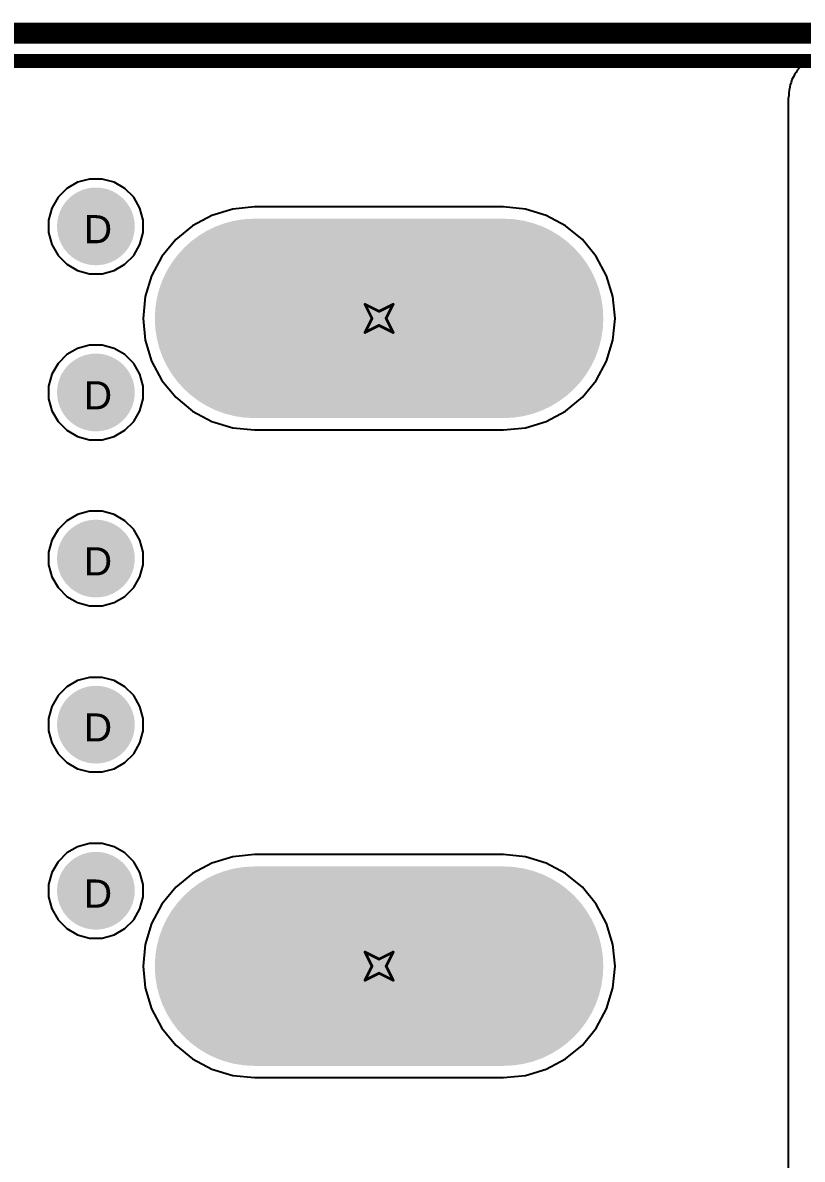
# Model space of a CAD drawing. Header units: inches. Extents: x 0 to 5379, y 0 to 5429.
# Drawn here: x 285.5 to 299.58, y 199.66 to 220.19 of the extents above; entities that cross this region are included whole.
import ezdxf

# ---------------------------------------------------------------- set-up
doc = ezdxf.new("R2010")
doc.units = ezdxf.units.IN
for name, color, linetype in [('Board Outline', 216, 'Continuous'), ('Bottom Layer', 5, 'Continuous'), ('Bottom Solder', 6, 'Continuous'), ('Drill Drawing', 1, 'Continuous'), ('GND01', 16, 'Continuous'), ('GND02', 76, 'Continuous'), ('Multi-Layer', 9, 'Continuous'), ('Pad Holes', 156, 'Continuous'), ('PWR', 156, 'Continuous'), ('SIG 01', 90, 'Continuous'), ('Top Layer', 1, 'Continuous'), ('Top Overlay', 2, 'Continuous'), ('Top Solder', 216, 'Continuous'), ('Via Holes', 16, 'Continuous')]:
    doc.layers.add(name, color=color, linetype=linetype)
doc.styles.add('Arial', font='', dxfattribs={"height": 0.2})
doc.styles.get('Arial').set_extended_font_data('Arial')

# ---------------------------------------------------------------- blocks, each defined once
blk = doc.blocks.new('KF88SM_16_0_3P_831')
at = {"layer": 'Bottom Layer'}
h = blk.add_hatch(color=5, dxfattribs=at)
edge = h.paths.add_edge_path()
edge.add_arc((-2.25, 5.85), 1.75, 90, 270)
edge.add_line((-2.25, 4.1), (2.25, 4.1))
edge.add_arc((2.25, 5.85), 1.75, 270, 450)
edge.add_line((2.25, 7.6), (-2.25, 7.6))
h = blk.add_hatch(color=5, dxfattribs=at)
edge = h.paths.add_edge_path()
edge.add_arc((-2.25, -5.85), 1.75, 90, 270)
edge.add_line((-2.25, -7.6), (2.25, -7.6))
edge.add_arc((2.25, -5.85), 1.75, 270, 450)
edge.add_line((2.25, -4.1), (-2.25, -4.1))
at = {"layer": 'Bottom Solder'}
h = blk.add_hatch(color=6, dxfattribs=at)
edge = h.paths.add_edge_path()
edge.add_arc((-2.25, 5.85), 1.801, 90, 270)
edge.add_line((-2.25, 4.049), (2.25, 4.049))
edge.add_arc((2.25, 5.85), 1.801, 270, 450)
edge.add_line((2.25, 7.651), (-2.25, 7.651))
h = blk.add_hatch(color=6, dxfattribs=at)
edge = h.paths.add_edge_path()
edge.add_arc((-2.25, -5.85), 1.801, 90, 270)
edge.add_line((-2.25, -7.651), (2.25, -7.651))
edge.add_arc((2.25, -5.85), 1.801, 270, 450)
edge.add_line((2.25, -4.049), (-2.25, -4.049))
at = {"layer": 'GND01'}
h = blk.add_hatch(color=16, dxfattribs=at)
edge = h.paths.add_edge_path()
edge.add_arc((-2.25, 5.85), 1.75, 90, 270)
edge.add_line((-2.25, 4.1), (2.25, 4.1))
edge.add_arc((2.25, 5.85), 1.75, 270, 450)
edge.add_line((2.25, 7.6), (-2.25, 7.6))
h = blk.add_hatch(color=16, dxfattribs=at)
edge = h.paths.add_edge_path()
edge.add_arc((-2.25, -5.85), 1.75, 90, 270)
edge.add_line((-2.25, -7.6), (2.25, -7.6))
edge.add_arc((2.25, -5.85), 1.75, 270, 450)
edge.add_line((2.25, -4.1), (-2.25, -4.1))
at = {"layer": 'GND02'}
h = blk.add_hatch(color=76, dxfattribs=at)
edge = h.paths.add_edge_path()
edge.add_arc((-2.25, 5.85), 1.75, 90, 270)
edge.add_line((-2.25, 4.1), (2.25, 4.1))
edge.add_arc((2.25, 5.85), 1.75, 270, 450)
edge.add_line((2.25, 7.6), (-2.25, 7.6))
h = blk.add_hatch(color=76, dxfattribs=at)
edge = h.paths.add_edge_path()
edge.add_arc((-2.25, -5.85), 1.75, 90, 270)
edge.add_line((-2.25, -7.6), (2.25, -7.6))
edge.add_arc((2.25, -5.85), 1.75, 270, 450)
edge.add_line((2.25, -4.1), (-2.25, -4.1))
at = {"layer": 'Multi-Layer'}
h = blk.add_hatch(color=9, dxfattribs=at)
edge = h.paths.add_edge_path()
edge.add_arc((-2.25, 5.85), 1.75, 90, 270)
edge.add_line((-2.25, 4.1), (2.25, 4.1))
edge.add_arc((2.25, 5.85), 1.75, 270, 450)
edge.add_line((2.25, 7.6), (-2.25, 7.6))
h = blk.add_hatch(color=9, dxfattribs=at)
edge = h.paths.add_edge_path()
edge.add_arc((-2.25, -5.85), 1.75, 90, 270)
edge.add_line((-2.25, -7.6), (2.25, -7.6))
edge.add_arc((2.25, -5.85), 1.75, 270, 450)
edge.add_line((2.25, -4.1), (-2.25, -4.1))
at = {"layer": 'Pad Holes'}
h = blk.add_hatch(color=7, dxfattribs=at)
edge = h.paths.add_edge_path()
edge.add_arc((-1.75, 5.85), 1.1, 90, 270)
edge.add_line((-1.75, 4.75), (1.75, 4.75))
edge.add_arc((1.75, 5.85), 1.1, 270, 450)
edge.add_line((1.75, 6.95), (-1.75, 6.95))
h = blk.add_hatch(color=7, dxfattribs=at)
edge = h.paths.add_edge_path()
edge.add_arc((-1.75, -5.85), 1.1, 90, 270)
edge.add_line((-1.75, -6.95), (1.75, -6.95))
edge.add_arc((1.75, -5.85), 1.1, 270, 450)
edge.add_line((1.75, -4.75), (-1.75, -4.75))
at = {"layer": 'PWR'}
h = blk.add_hatch(color=156, dxfattribs=at)
edge = h.paths.add_edge_path()
edge.add_arc((-2.25, 5.85), 1.75, 90, 270)
edge.add_line((-2.25, 4.1), (2.25, 4.1))
edge.add_arc((2.25, 5.85), 1.75, 270, 450)
edge.add_line((2.25, 7.6), (-2.25, 7.6))
h = blk.add_hatch(color=156, dxfattribs=at)
edge = h.paths.add_edge_path()
edge.add_arc((-2.25, -5.85), 1.75, 90, 270)
edge.add_line((-2.25, -7.6), (2.25, -7.6))
edge.add_arc((2.25, -5.85), 1.75, 270, 450)
edge.add_line((2.25, -4.1), (-2.25, -4.1))
at = {"layer": 'SIG 01'}
h = blk.add_hatch(color=90, dxfattribs=at)
edge = h.paths.add_edge_path()
edge.add_arc((-2.25, 5.85), 1.75, 90, 270)
edge.add_line((-2.25, 4.1), (2.25, 4.1))
edge.add_arc((2.25, 5.85), 1.75, 270, 450)
edge.add_line((2.25, 7.6), (-2.25, 7.6))
h = blk.add_hatch(color=90, dxfattribs=at)
edge = h.paths.add_edge_path()
edge.add_arc((-2.25, -5.85), 1.75, 90, 270)
edge.add_line((-2.25, -7.6), (2.25, -7.6))
edge.add_arc((2.25, -5.85), 1.75, 270, 450)
edge.add_line((2.25, -4.1), (-2.25, -4.1))
at = {"layer": 'Top Layer'}
h = blk.add_hatch(color=1, dxfattribs=at)
edge = h.paths.add_edge_path()
edge.add_arc((-2.25, 5.85), 1.75, 90, 270)
edge.add_line((-2.25, 4.1), (2.25, 4.1))
edge.add_arc((2.25, 5.85), 1.75, 270, 450)
edge.add_line((2.25, 7.6), (-2.25, 7.6))
h = blk.add_hatch(color=1, dxfattribs=at)
edge = h.paths.add_edge_path()
edge.add_arc((-2.25, -5.85), 1.75, 90, 270)
edge.add_line((-2.25, -7.6), (2.25, -7.6))
edge.add_arc((2.25, -5.85), 1.75, 270, 450)
edge.add_line((2.25, -4.1), (-2.25, -4.1))
at = {"layer": 'Top Solder'}
h = blk.add_hatch(color=216, dxfattribs=at)
edge = h.paths.add_edge_path()
edge.add_arc((-2.25, 5.85), 1.801, 90, 270)
edge.add_line((-2.25, 4.049), (2.25, 4.049))
edge.add_arc((2.25, 5.85), 1.801, 270, 450)
edge.add_line((2.25, 7.651), (-2.25, 7.651))
h = blk.add_hatch(color=216, dxfattribs=at)
edge = h.paths.add_edge_path()
edge.add_arc((-2.25, -5.85), 1.801, 90, 270)
edge.add_line((-2.25, -7.651), (2.25, -7.651))
edge.add_arc((2.25, -5.85), 1.801, 270, 450)
edge.add_line((2.25, -4.049), (-2.25, -4.049))
at = {"layer": 'Top Overlay'}
blk.add_lwpolyline([(41.7, -10.5, 0.254, 0.254, 0), (-41.7, -10.5, 0.254, 0.254, 0)], format="xyseb", dxfattribs=at)

msp = doc.modelspace()

# ---------------------------------------------------------------- hatches: boundary and pattern name
at = {"layer": 'Bottom Layer'}
h = msp.add_hatch(color=5, dxfattribs=at)
edge = h.paths.add_edge_path()
edge.add_arc((286.825, 216.512), 0.6, 0, 360)
h = msp.add_hatch(color=5, dxfattribs=at)
edge = h.paths.add_edge_path()
edge.add_arc((286.825, 213.512), 0.6, 0, 360)
h = msp.add_hatch(color=5, dxfattribs=at)
edge = h.paths.add_edge_path()
edge.add_arc((286.825, 210.512), 0.6, 0, 360)
h = msp.add_hatch(color=5, dxfattribs=at)
edge = h.paths.add_edge_path()
edge.add_arc((286.825, 207.512), 0.6, 0, 360)
h = msp.add_hatch(color=5, dxfattribs=at)
edge = h.paths.add_edge_path()
edge.add_arc((286.825, 204.512), 0.6, 0, 360)
at = {"layer": 'Bottom Solder'}
h = msp.add_hatch(color=6, dxfattribs=at)
edge = h.paths.add_edge_path()
edge.add_arc((286.825, 216.512), 0.702, 0, 360)
h = msp.add_hatch(color=6, dxfattribs=at)
edge = h.paths.add_edge_path()
edge.add_arc((286.825, 213.512), 0.702, 0, 360)
h = msp.add_hatch(color=6, dxfattribs=at)
edge = h.paths.add_edge_path()
edge.add_arc((286.825, 210.512), 0.702, 0, 360)
h = msp.add_hatch(color=6, dxfattribs=at)
edge = h.paths.add_edge_path()
edge.add_arc((286.825, 207.512), 0.702, 0, 360)
h = msp.add_hatch(color=6, dxfattribs=at)
edge = h.paths.add_edge_path()
edge.add_arc((286.825, 204.512), 0.702, 0, 360)
at = {"layer": 'GND01'}
h = msp.add_hatch(color=16, dxfattribs=at)
edge = h.paths.add_edge_path()
edge.add_arc((286.825, 216.512), 0.6, 0, 360)
h = msp.add_hatch(color=16, dxfattribs=at)
edge = h.paths.add_edge_path()
edge.add_arc((286.825, 213.512), 0.6, 0, 360)
h = msp.add_hatch(color=16, dxfattribs=at)
edge = h.paths.add_edge_path()
edge.add_arc((286.825, 210.512), 0.6, 0, 360)
h = msp.add_hatch(color=16, dxfattribs=at)
edge = h.paths.add_edge_path()
edge.add_arc((286.825, 207.512), 0.6, 0, 360)
h = msp.add_hatch(color=16, dxfattribs=at)
edge = h.paths.add_edge_path()
edge.add_arc((286.825, 204.512), 0.6, 0, 360)
at = {"layer": 'GND02'}
h = msp.add_hatch(color=76, dxfattribs=at)
edge = h.paths.add_edge_path()
edge.add_arc((286.825, 216.512), 0.6, 0, 360)
h = msp.add_hatch(color=76, dxfattribs=at)
edge = h.paths.add_edge_path()
edge.add_arc((286.825, 213.512), 0.6, 0, 360)
h = msp.add_hatch(color=76, dxfattribs=at)
edge = h.paths.add_edge_path()
edge.add_arc((286.825, 210.512), 0.6, 0, 360)
h = msp.add_hatch(color=76, dxfattribs=at)
edge = h.paths.add_edge_path()
edge.add_arc((286.825, 207.512), 0.6, 0, 360)
h = msp.add_hatch(color=76, dxfattribs=at)
edge = h.paths.add_edge_path()
edge.add_arc((286.825, 204.512), 0.6, 0, 360)
at = {"layer": 'PWR'}
h = msp.add_hatch(color=156, dxfattribs=at)
edge = h.paths.add_edge_path()
edge.add_arc((286.825, 216.512), 0.6, 0, 360)
h = msp.add_hatch(color=156, dxfattribs=at)
edge = h.paths.add_edge_path()
edge.add_arc((286.825, 213.512), 0.6, 0, 360)
h = msp.add_hatch(color=156, dxfattribs=at)
edge = h.paths.add_edge_path()
edge.add_arc((286.825, 210.512), 0.6, 0, 360)
h = msp.add_hatch(color=156, dxfattribs=at)
edge = h.paths.add_edge_path()
edge.add_arc((286.825, 207.512), 0.6, 0, 360)
h = msp.add_hatch(color=156, dxfattribs=at)
edge = h.paths.add_edge_path()
edge.add_arc((286.825, 204.512), 0.6, 0, 360)
at = {"layer": 'SIG 01'}
h = msp.add_hatch(color=90, dxfattribs=at)
edge = h.paths.add_edge_path()
edge.add_arc((286.825, 216.512), 0.6, 0, 360)
h = msp.add_hatch(color=90, dxfattribs=at)
edge = h.paths.add_edge_path()
edge.add_arc((286.825, 213.512), 0.6, 0, 360)
h = msp.add_hatch(color=90, dxfattribs=at)
edge = h.paths.add_edge_path()
edge.add_arc((286.825, 210.512), 0.6, 0, 360)
h = msp.add_hatch(color=90, dxfattribs=at)
edge = h.paths.add_edge_path()
edge.add_arc((286.825, 207.512), 0.6, 0, 360)
h = msp.add_hatch(color=90, dxfattribs=at)
edge = h.paths.add_edge_path()
edge.add_arc((286.825, 204.512), 0.6, 0, 360)
at = {"layer": 'Top Layer'}
h = msp.add_hatch(color=1, dxfattribs=at)
edge = h.paths.add_edge_path()
edge.add_arc((286.825, 216.512), 0.6, 0, 360)
h = msp.add_hatch(color=1, dxfattribs=at)
edge = h.paths.add_edge_path()
edge.add_arc((286.825, 213.512), 0.6, 0, 360)
h = msp.add_hatch(color=1, dxfattribs=at)
edge = h.paths.add_edge_path()
edge.add_arc((286.825, 210.512), 0.6, 0, 360)
h = msp.add_hatch(color=1, dxfattribs=at)
edge = h.paths.add_edge_path()
edge.add_arc((286.825, 207.512), 0.6, 0, 360)
h = msp.add_hatch(color=1, dxfattribs=at)
edge = h.paths.add_edge_path()
edge.add_arc((286.825, 204.512), 0.6, 0, 360)
at = {"layer": 'Top Solder'}
h = msp.add_hatch(color=216, dxfattribs=at)
edge = h.paths.add_edge_path()
edge.add_arc((286.825, 216.512), 0.702, 0, 360)
h = msp.add_hatch(color=216, dxfattribs=at)
edge = h.paths.add_edge_path()
edge.add_arc((286.825, 213.512), 0.702, 0, 360)
h = msp.add_hatch(color=216, dxfattribs=at)
edge = h.paths.add_edge_path()
edge.add_arc((286.825, 210.512), 0.702, 0, 360)
h = msp.add_hatch(color=216, dxfattribs=at)
edge = h.paths.add_edge_path()
edge.add_arc((286.825, 207.512), 0.702, 0, 360)
h = msp.add_hatch(color=216, dxfattribs=at)
edge = h.paths.add_edge_path()
edge.add_arc((286.825, 204.512), 0.702, 0, 360)
at = {"layer": 'Via Holes'}
h = msp.add_hatch(color=7, dxfattribs=at)
edge = h.paths.add_edge_path()
edge.add_arc((286.825, 216.512), 0.35, 0, 360)
h = msp.add_hatch(color=7, dxfattribs=at)
edge = h.paths.add_edge_path()
edge.add_arc((286.825, 213.512), 0.35, 0, 360)
h = msp.add_hatch(color=7, dxfattribs=at)
edge = h.paths.add_edge_path()
edge.add_arc((286.825, 210.512), 0.35, 0, 360)
h = msp.add_hatch(color=7, dxfattribs=at)
edge = h.paths.add_edge_path()
edge.add_arc((286.825, 207.512), 0.35, 0, 360)
h = msp.add_hatch(color=7, dxfattribs=at)
edge = h.paths.add_edge_path()
edge.add_arc((286.825, 204.512), 0.35, 0, 360)

# ---------------------------------------------------------------- linework, layer by layer
at = {"layer": 'Board Outline'}
msp.add_lwpolyline([(0, 220, 0.381, 0.381, 0), (350, 220, 0.381, 0.381, 0)], format="xyseb", dxfattribs=at)
at = {"layer": 'Bottom Layer'}
msp.add_line((207.014, 219.612), (302.696, 219.612), dxfattribs=at)
at = {"layer": 'Drill Drawing'}
for points in [[(291.686, 215.104, 0.0508, 0.0508, 0), (291.94, 214.977, 0.0508, 0.0508, 0)], [(291.686, 215.104, 0.0508, 0.0508, 0), (291.813, 214.85, 0.0508, 0.0508, 0)], [(291.94, 214.977, 0.0508, 0.0508, 0), (292.194, 215.104, 0.0508, 0.0508, 0)], [(292.067, 214.85, 0.0508, 0.0508, 0), (292.194, 215.104, 0.0508, 0.0508, 0)], [(291.686, 214.596, 0.0508, 0.0508, 0), (291.813, 214.85, 0.0508, 0.0508, 0)], [(291.686, 214.596, 0.0508, 0.0508, 0), (291.94, 214.723, 0.0508, 0.0508, 0)], [(291.94, 214.723, 0.0508, 0.0508, 0), (292.194, 214.596, 0.0508, 0.0508, 0)], [(292.067, 214.85, 0.0508, 0.0508, 0), (292.194, 214.596, 0.0508, 0.0508, 0)], [(291.686, 203.404, 0.0508, 0.0508, 0), (291.94, 203.277, 0.0508, 0.0508, 0)], [(291.686, 203.404, 0.0508, 0.0508, 0), (291.813, 203.15, 0.0508, 0.0508, 0)], [(291.94, 203.277, 0.0508, 0.0508, 0), (292.194, 203.404, 0.0508, 0.0508, 0)], [(292.067, 203.15, 0.0508, 0.0508, 0), (292.194, 203.404, 0.0508, 0.0508, 0)], [(291.686, 202.896, 0.0508, 0.0508, 0), (291.813, 203.15, 0.0508, 0.0508, 0)], [(291.686, 202.896, 0.0508, 0.0508, 0), (291.94, 203.023, 0.0508, 0.0508, 0)], [(291.94, 203.023, 0.0508, 0.0508, 0), (292.194, 202.896, 0.0508, 0.0508, 0)], [(292.067, 203.15, 0.0508, 0.0508, 0), (292.194, 202.896, 0.0508, 0.0508, 0)]]:
    msp.add_lwpolyline(points, format="xyseb", dxfattribs=at)
for points in [[(291.673, 215.104, 0.0254, 0.0254, 1), (291.699, 215.104, 0.0254, 0.0254, 1)], [(291.673, 215.104, 0.0254, 0.0254, 1), (291.699, 215.104, 0.0254, 0.0254, 1)], [(291.927, 214.977, 0.0254, 0.0254, 1), (291.953, 214.977, 0.0254, 0.0254, 1)], [(291.927, 214.977, 0.0254, 0.0254, 1), (291.953, 214.977, 0.0254, 0.0254, 1)], [(292.181, 215.104, 0.0254, 0.0254, 1), (292.207, 215.104, 0.0254, 0.0254, 1)], [(292.181, 215.104, 0.0254, 0.0254, 1), (292.207, 215.104, 0.0254, 0.0254, 1)], [(291.8, 214.85, 0.0254, 0.0254, 1), (291.826, 214.85, 0.0254, 0.0254, 1)], [(291.8, 214.85, 0.0254, 0.0254, 1), (291.826, 214.85, 0.0254, 0.0254, 1)], [(291.927, 214.723, 0.0254, 0.0254, 1), (291.953, 214.723, 0.0254, 0.0254, 1)], [(291.927, 214.723, 0.0254, 0.0254, 1), (291.953, 214.723, 0.0254, 0.0254, 1)], [(292.054, 214.85, 0.0254, 0.0254, 1), (292.08, 214.85, 0.0254, 0.0254, 1)], [(292.054, 214.85, 0.0254, 0.0254, 1), (292.08, 214.85, 0.0254, 0.0254, 1)], [(291.673, 214.596, 0.0254, 0.0254, 1), (291.699, 214.596, 0.0254, 0.0254, 1)], [(291.673, 214.596, 0.0254, 0.0254, 1), (291.699, 214.596, 0.0254, 0.0254, 1)], [(292.181, 214.596, 0.0254, 0.0254, 1), (292.207, 214.596, 0.0254, 0.0254, 1)], [(292.181, 214.596, 0.0254, 0.0254, 1), (292.207, 214.596, 0.0254, 0.0254, 1)], [(291.673, 203.404, 0.0254, 0.0254, 1), (291.699, 203.404, 0.0254, 0.0254, 1)], [(291.673, 203.404, 0.0254, 0.0254, 1), (291.699, 203.404, 0.0254, 0.0254, 1)], [(291.927, 203.277, 0.0254, 0.0254, 1), (291.953, 203.277, 0.0254, 0.0254, 1)], [(291.927, 203.277, 0.0254, 0.0254, 1), (291.953, 203.277, 0.0254, 0.0254, 1)], [(292.181, 203.404, 0.0254, 0.0254, 1), (292.207, 203.404, 0.0254, 0.0254, 1)], [(292.181, 203.404, 0.0254, 0.0254, 1), (292.207, 203.404, 0.0254, 0.0254, 1)], [(291.8, 203.15, 0.0254, 0.0254, 1), (291.826, 203.15, 0.0254, 0.0254, 1)], [(291.8, 203.15, 0.0254, 0.0254, 1), (291.826, 203.15, 0.0254, 0.0254, 1)], [(291.927, 203.023, 0.0254, 0.0254, 1), (291.953, 203.023, 0.0254, 0.0254, 1)], [(291.927, 203.023, 0.0254, 0.0254, 1), (291.953, 203.023, 0.0254, 0.0254, 1)], [(292.054, 203.15, 0.0254, 0.0254, 1), (292.08, 203.15, 0.0254, 0.0254, 1)], [(292.054, 203.15, 0.0254, 0.0254, 1), (292.08, 203.15, 0.0254, 0.0254, 1)], [(291.673, 202.896, 0.0254, 0.0254, 1), (291.699, 202.896, 0.0254, 0.0254, 1)], [(291.673, 202.896, 0.0254, 0.0254, 1), (291.699, 202.896, 0.0254, 0.0254, 1)], [(292.181, 202.896, 0.0254, 0.0254, 1), (292.207, 202.896, 0.0254, 0.0254, 1)], [(292.181, 202.896, 0.0254, 0.0254, 1), (292.207, 202.896, 0.0254, 0.0254, 1)]]:
    msp.add_lwpolyline(points, format="xyseb", close=True, dxfattribs=at)
at = {"layer": 'GND01'}
msp.add_line((196.838, 219.612), (349.612, 219.612), dxfattribs=at)
at = {"layer": 'GND02'}
msp.add_line((196.838, 219.612), (349.612, 219.612), dxfattribs=at)
at = {"layer": 'PWR'}
for p, q in [((255.14, 219.612), (349.612, 219.612)), ((286.3, 217.196), (286.141, 217.037)), ((286.495, 217.308), (286.3, 217.196)), ((286.712, 217.366), (286.495, 217.308)), ((286.937, 217.366), (286.712, 217.366)), ((287.154, 217.308), (286.937, 217.366)), ((287.349, 217.196), (287.154, 217.308)), ((287.508, 217.037), (287.349, 217.196)), ((286.141, 217.037), (286.029, 216.842)), ((287.62, 216.842), (287.508, 217.037)), ((286.029, 216.842), (285.971, 216.625)), ((287.679, 216.625), (287.62, 216.842)), ((289.297, 216.825), (288.919, 216.71)), ((289.69, 216.864), (289.297, 216.825)), ((294.19, 216.864), (289.69, 216.864)), ((294.583, 216.825), (294.19, 216.864)), ((294.96, 216.71), (294.583, 216.825)), ((285.971, 216.625), (285.971, 216.4)), ((287.679, 216.4), (287.679, 216.625)), ((288.919, 216.71), (288.571, 216.524)), ((295.309, 216.524), (294.96, 216.71)), ((285.971, 216.4), (286.029, 216.183)), ((287.62, 216.183), (287.679, 216.4)), ((288.571, 216.524), (288.266, 216.274)), ((295.614, 216.274), (295.309, 216.524)), ((286.029, 216.183), (286.141, 215.988)), ((287.508, 215.988), (287.62, 216.183)), ((288.266, 216.274), (288.016, 215.969)), ((295.864, 215.969), (295.614, 216.274)), ((286.141, 215.988), (286.3, 215.829)), ((287.349, 215.829), (287.508, 215.988)), ((288.016, 215.969), (287.829, 215.621)), ((296.05, 215.621), (295.864, 215.969)), ((286.3, 215.829), (286.495, 215.717)), ((287.154, 215.717), (287.349, 215.829)), ((286.495, 215.717), (286.712, 215.658)), ((286.712, 215.658), (286.937, 215.658)), ((286.937, 215.658), (287.154, 215.717)), ((287.829, 215.621), (287.715, 215.243)), ((296.165, 215.243), (296.05, 215.621)), ((287.715, 215.243), (287.676, 214.85)), ((296.204, 214.85), (296.165, 215.243)), ((287.676, 214.85), (287.715, 214.457)), ((296.165, 214.457), (296.204, 214.85)), ((286.712, 214.366), (286.495, 214.308)), ((286.937, 214.366), (286.712, 214.366)), ((287.154, 214.308), (286.937, 214.366)), ((287.715, 214.457), (287.829, 214.079)), ((296.05, 214.079), (296.165, 214.457)), ((286.3, 214.196), (286.141, 214.037)), ((286.495, 214.308), (286.3, 214.196)), ((287.349, 214.196), (287.154, 214.308)), ((287.508, 214.037), (287.349, 214.196)), ((286.141, 214.037), (286.029, 213.842)), ((287.62, 213.842), (287.508, 214.037)), ((287.829, 214.079), (288.016, 213.731)), ((295.864, 213.731), (296.05, 214.079)), ((286.029, 213.842), (285.971, 213.625)), ((287.679, 213.625), (287.62, 213.842)), ((288.016, 213.731), (288.266, 213.426)), ((295.614, 213.426), (295.864, 213.731)), ((285.971, 213.625), (285.971, 213.4)), ((287.679, 213.4), (287.679, 213.625)), ((285.971, 213.4), (286.029, 213.183)), ((287.62, 213.183), (287.679, 213.4)), ((288.266, 213.426), (288.571, 213.176)), ((295.309, 213.176), (295.614, 213.426)), ((286.029, 213.183), (286.141, 212.988)), ((287.508, 212.988), (287.62, 213.183)), ((288.571, 213.176), (288.919, 212.99)), ((294.96, 212.99), (295.309, 213.176)), ((286.141, 212.988), (286.3, 212.829)), ((287.349, 212.829), (287.508, 212.988)), ((288.919, 212.99), (289.297, 212.875)), ((294.583, 212.875), (294.96, 212.99)), ((286.3, 212.829), (286.495, 212.717)), ((286.495, 212.717), (286.712, 212.658)), ((286.937, 212.658), (287.154, 212.717)), ((287.154, 212.717), (287.349, 212.829)), ((289.297, 212.875), (289.69, 212.836)), ((289.69, 212.836), (294.19, 212.836)), ((294.19, 212.836), (294.583, 212.875)), ((286.712, 212.658), (286.937, 212.658)), ((286.495, 211.308), (286.3, 211.196)), ((286.712, 211.366), (286.495, 211.308)), ((286.937, 211.366), (286.712, 211.366)), ((287.154, 211.308), (286.937, 211.366)), ((287.349, 211.196), (287.154, 211.308)), ((286.141, 211.037), (286.029, 210.842)), ((286.3, 211.196), (286.141, 211.037)), ((287.508, 211.037), (287.349, 211.196)), ((287.62, 210.842), (287.508, 211.037)), ((286.029, 210.842), (285.971, 210.625)), ((287.679, 210.625), (287.62, 210.842)), ((285.971, 210.625), (285.971, 210.4)), ((287.679, 210.4), (287.679, 210.625)), ((285.971, 210.4), (286.029, 210.183)), ((287.62, 210.183), (287.679, 210.4)), ((286.029, 210.183), (286.141, 209.988)), ((287.508, 209.988), (287.62, 210.183)), ((286.141, 209.988), (286.3, 209.829)), ((286.3, 209.829), (286.495, 209.717)), ((287.154, 209.717), (287.349, 209.829)), ((287.349, 209.829), (287.508, 209.988)), ((286.495, 209.717), (286.712, 209.658)), ((286.712, 209.658), (286.937, 209.658)), ((286.937, 209.658), (287.154, 209.717)), ((286.712, 208.366), (286.495, 208.308)), ((286.937, 208.366), (286.712, 208.366)), ((287.154, 208.308), (286.937, 208.366)), ((286.3, 208.196), (286.141, 208.037)), ((286.495, 208.308), (286.3, 208.196)), ((287.349, 208.196), (287.154, 208.308)), ((287.508, 208.037), (287.349, 208.196)), ((286.141, 208.037), (286.029, 207.842)), ((287.62, 207.842), (287.508, 208.037)), ((286.029, 207.842), (285.971, 207.625)), ((287.679, 207.625), (287.62, 207.842)), ((285.971, 207.625), (285.971, 207.4)), ((287.679, 207.4), (287.679, 207.625)), ((285.971, 207.4), (286.029, 207.183)), ((287.62, 207.183), (287.679, 207.4)), ((286.029, 207.183), (286.141, 206.988)), ((287.508, 206.988), (287.62, 207.183)), ((286.141, 206.988), (286.3, 206.829)), ((287.349, 206.829), (287.508, 206.988)), ((286.3, 206.829), (286.495, 206.717)), ((287.154, 206.717), (287.349, 206.829)), ((286.495, 206.717), (286.712, 206.658)), ((286.712, 206.658), (286.937, 206.658)), ((286.937, 206.658), (287.154, 206.717)), ((286.495, 205.308), (286.3, 205.196)), ((286.712, 205.366), (286.495, 205.308)), ((286.937, 205.366), (286.712, 205.366)), ((287.154, 205.308), (286.937, 205.366)), ((287.349, 205.196), (287.154, 205.308)), ((286.3, 205.196), (286.141, 205.037)), ((287.508, 205.037), (287.349, 205.196)), ((289.297, 205.125), (288.919, 205.01)), ((289.69, 205.164), (289.297, 205.125)), ((294.19, 205.164), (289.69, 205.164)), ((294.583, 205.125), (294.19, 205.164)), ((294.96, 205.01), (294.583, 205.125)), ((286.141, 205.037), (286.029, 204.842)), ((287.62, 204.842), (287.508, 205.037)), ((288.919, 205.01), (288.571, 204.824)), ((295.309, 204.824), (294.96, 205.01)), ((286.029, 204.842), (285.971, 204.625)), ((287.679, 204.625), (287.62, 204.842)), ((288.571, 204.824), (288.266, 204.574)), ((295.614, 204.574), (295.309, 204.824)), ((285.971, 204.625), (285.971, 204.4)), ((287.679, 204.4), (287.679, 204.625)), ((288.266, 204.574), (288.016, 204.269)), ((295.864, 204.269), (295.614, 204.574)), ((285.971, 204.4), (286.029, 204.183)), ((287.62, 204.183), (287.679, 204.4)), ((288.016, 204.269), (287.829, 203.921)), ((296.05, 203.921), (295.864, 204.269)), ((286.029, 204.183), (286.141, 203.988)), ((287.508, 203.988), (287.62, 204.183)), ((286.141, 203.988), (286.3, 203.829)), ((287.349, 203.829), (287.508, 203.988)), ((287.829, 203.921), (287.715, 203.543)), ((296.165, 203.543), (296.05, 203.921)), ((286.3, 203.829), (286.495, 203.717)), ((286.495, 203.717), (286.712, 203.658)), ((286.712, 203.658), (286.937, 203.658)), ((286.937, 203.658), (287.154, 203.717)), ((287.154, 203.717), (287.349, 203.829)), ((287.715, 203.543), (287.676, 203.15)), ((296.204, 203.15), (296.165, 203.543)), ((287.676, 203.15), (287.715, 202.757)), ((296.165, 202.757), (296.204, 203.15)), ((287.715, 202.757), (287.829, 202.379)), ((296.05, 202.379), (296.165, 202.757)), ((287.829, 202.379), (288.016, 202.031)), ((295.864, 202.031), (296.05, 202.379)), ((288.016, 202.031), (288.266, 201.726)), ((295.614, 201.726), (295.864, 202.031)), ((288.266, 201.726), (288.571, 201.476)), ((295.309, 201.476), (295.614, 201.726)), ((288.571, 201.476), (288.919, 201.29)), ((294.96, 201.29), (295.309, 201.476)), ((288.919, 201.29), (289.297, 201.175)), ((294.583, 201.175), (294.96, 201.29)), ((289.297, 201.175), (289.69, 201.136)), ((289.69, 201.136), (294.19, 201.136)), ((294.19, 201.136), (294.583, 201.175))]:
    msp.add_line(p, q, dxfattribs=at)
at = {"layer": 'SIG 01'}
msp.add_line((281.414, 219.612), (338.498, 219.612), dxfattribs=at)
at = {"layer": 'Top Layer'}
for p, q in [((248.493, 219.612), (299.466, 219.612)), ((299.466, 219.612), (299.498, 219.579)), ((299.498, 219.579), (299.566, 219.415)), ((299.444, 219.256), (299.426, 219.213)), ((299.472, 219.293), (299.444, 219.256)), ((299.498, 219.337), (299.472, 219.293)), ((299.5, 219.34), (299.498, 219.337)), ((299.498, 219.337), (299.498, 219.337)), ((299.498, 219.337), (299.498, 219.337)), ((299.535, 219.375), (299.5, 219.34)), ((299.566, 219.415), (299.535, 219.375)), ((299.367, 219.071), (299.362, 219.03)), ((299.382, 219.108), (299.367, 219.071)), ((299.397, 219.163), (299.382, 219.108)), ((299.426, 219.213), (299.397, 219.164)), ((299.397, 219.164), (299.397, 219.163)), ((299.397, 219.163), (299.397, 219.163)), ((299.339, 218.871), (299.332, 218.821)), ((299.345, 218.97), (299.339, 218.922)), ((299.339, 218.922), (299.339, 218.871)), ((299.358, 219.018), (299.345, 218.97)), ((299.345, 218.97), (299.345, 218.97)), ((299.345, 218.97), (299.345, 218.97)), ((299.359, 219.02), (299.358, 219.018)), ((299.362, 219.03), (299.359, 219.022)), ((299.359, 219.022), (299.359, 219.02)), ((299.332, 218.821), (299.332, 196.824))]:
    msp.add_line(p, q, dxfattribs=at)

# ---------------------------------------------------------------- block references
at = {"rotation": 180}
msp.add_blockref('KF88SM_16_0_3P_831', (291.94, 209), dxfattribs=at)

# ---------------------------------------------------------------- texts
at = {"layer": 'Drill Drawing', "style": 'Arial'}
for p in [(286.605, 216.208), (286.605, 213.208), (286.605, 210.208), (286.605, 207.208), (286.605, 204.208)]:
    msp.add_text('D', height=0.508, dxfattribs=at).set_placement(p)

doc.saveas('drawing.dxf')
